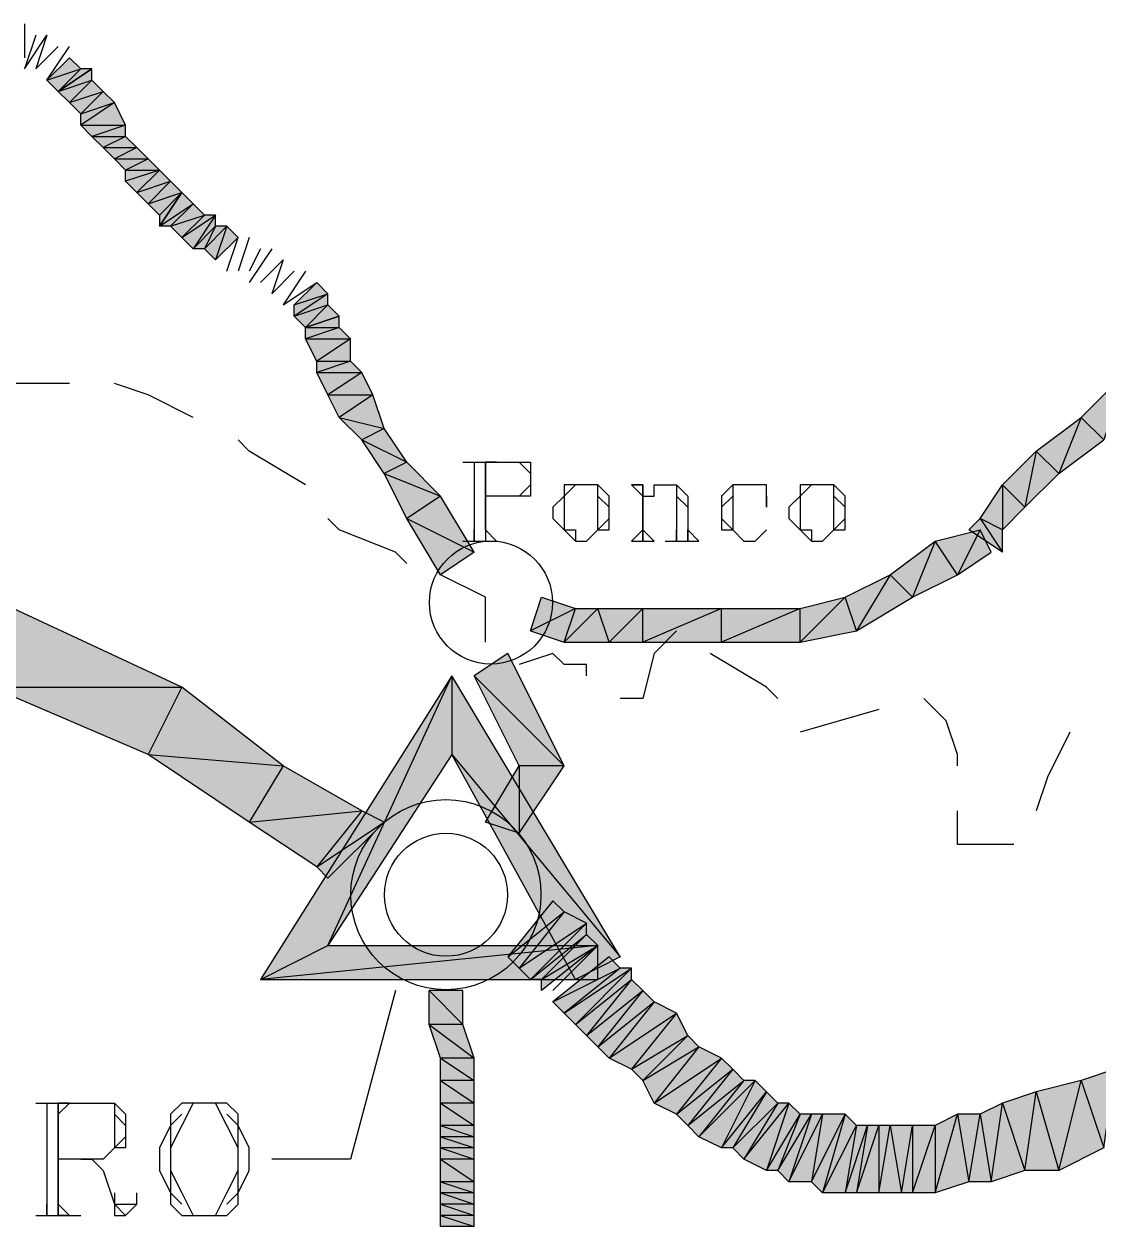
# Model space of a CAD drawing. Header units: millimetres. Extents: x 658 to 813, y 806 to 883.
# Drawn here: x 784.9546 to 785.2451, y 864.6688 to 864.9925 of the extents above; entities that cross this region are included whole.
import ezdxf

# ---------------------------------------------------------------- set-up
doc = ezdxf.new("R2010")
doc.units = ezdxf.units.MM
doc.header["$LTSCALE"] = 0.1
doc.linetypes.add('atContinuous2', pattern=[0])
for name, color, linetype in [('2_5TH KEDUA', 7, 'Continuous'), ('BATKAB', 7, 'Continuous'), ('KLEKTOR1', 7, 'Continuous'), ('KLEKTOR2', 7, 'Continuous'), ('SYMBOL', 7, 'Continuous'), ('TEXT', 8, 'Continuous'), ('zat_Mask_solid', 7, 'Continuous')]:
    doc.layers.add(name, color=color, linetype=linetype)

msp = doc.modelspace()

# ---------------------------------------------------------------- hatches: boundary and pattern name
at = {"layer": '2_5TH KEDUA'}
h = msp.add_hatch(color=7, dxfattribs=at)
h.paths.add_polyline_path([(785.01858, 864.73414), (785.03682, 864.74326), (785.07027, 864.81622)])
h.paths.add_polyline_path([(785.03682, 864.74326), (785.07027, 864.81622), (785.07027, 864.79494)], flags=17)
h = msp.add_hatch(color=7, dxfattribs=at)
h.paths.add_polyline_path([(785.10979, 864.73414), (785.10979, 864.74326), (785.01858, 864.73414)], flags=17)
h.paths.add_polyline_path([(785.10979, 864.74326), (785.01858, 864.73414), (785.03682, 864.74326)], flags=17)
at = {"layer": 'KLEKTOR1'}
for points in [[(785.09763, 864.75542), (785.08547, 864.74022), (785.10067, 864.75238)], [(785.08547, 864.74022), (785.10067, 864.75238), (785.08851, 864.73718)], [(785.10067, 864.75238), (785.08851, 864.73718), (785.10675, 864.74934)], [(785.11283, 864.74022), (785.09763, 864.72806), (785.11587, 864.73718)], [(785.09763, 864.72806), (785.11587, 864.73718), (785.10067, 864.72502)]]:
    msp.add_hatch(color=7, dxfattribs=at).paths.add_polyline_path(points)
h = msp.add_hatch(color=7, dxfattribs=at)
h.paths.add_polyline_path([(785.08851, 864.73718), (785.10675, 864.74934), (785.09155, 864.73414)])
h.paths.add_polyline_path([(785.10675, 864.74934), (785.09155, 864.73414), (785.10675, 864.7463)], flags=17)
h.paths.add_polyline_path([(785.09155, 864.73414), (785.10675, 864.7463), (785.09459, 864.73414)], flags=16)
h = msp.add_hatch(color=7, dxfattribs=at)
h.paths.add_polyline_path([(785.11587, 864.73718), (785.10067, 864.72502), (785.11891, 864.73718)], flags=16)
h.paths.add_polyline_path([(785.10067, 864.72502), (785.11891, 864.73718), (785.10371, 864.72198)])
h.paths.add_polyline_path([(785.11891, 864.73718), (785.10371, 864.72198), (785.11891, 864.73414)], flags=17)
h = msp.add_hatch(color=7, dxfattribs=at)
h.paths.add_polyline_path([(785.14931, 864.70678), (785.13715, 864.69158), (785.15235, 864.70678)], flags=16)
h.paths.add_polyline_path([(785.13715, 864.69158), (785.15235, 864.70678), (785.14323, 864.68854)])
h = msp.add_hatch(color=7, dxfattribs=at)
h.paths.add_polyline_path([(785.15235, 864.70678), (785.14323, 864.68854), (785.15539, 864.70374)])
h.paths.add_polyline_path([(785.14323, 864.68854), (785.15539, 864.70374), (785.14627, 864.68854)], flags=17)
h = msp.add_hatch(color=7, dxfattribs=at)
h.paths.add_polyline_path([(785.15843, 864.7007), (785.14931, 864.6855), (785.16147, 864.7007)], flags=16)
h.paths.add_polyline_path([(785.14931, 864.6855), (785.16147, 864.7007), (785.15539, 864.68246)])
h = msp.add_hatch(color=7, dxfattribs=at)
h.paths.add_polyline_path([(785.16147, 864.7007), (785.15539, 864.68246), (785.16451, 864.69766)])
h.paths.add_polyline_path([(785.15539, 864.68246), (785.16451, 864.69766), (785.15843, 864.68246)], flags=17)
h = msp.add_hatch(color=7, dxfattribs=at)
h.paths.add_polyline_path([(785.16451, 864.69766), (785.15843, 864.68246), (785.16755, 864.69766)], flags=16)
h.paths.add_polyline_path([(785.15843, 864.68246), (785.16755, 864.69766), (785.16147, 864.67942)])
h = msp.add_hatch(color=7, dxfattribs=at)
h.paths.add_polyline_path([(785.16755, 864.69766), (785.16147, 864.67942), (785.17059, 864.69766)], flags=16)
h.paths.add_polyline_path([(785.16147, 864.67942), (785.17059, 864.69766), (785.16755, 864.67942)])
h = msp.add_hatch(color=7, dxfattribs=at)
h.paths.add_polyline_path([(785.17059, 864.69766), (785.16755, 864.67942), (785.17667, 864.69766)], flags=16)
h.paths.add_polyline_path([(785.16755, 864.67942), (785.17667, 864.69766), (785.17059, 864.67638)])
h = msp.add_hatch(color=7, dxfattribs=at)
h.paths.add_polyline_path([(785.17667, 864.69766), (785.17059, 864.67638), (785.17971, 864.69462)])
h.paths.add_polyline_path([(785.17059, 864.67638), (785.17971, 864.69462), (785.17667, 864.67638)], flags=17)
h = msp.add_hatch(color=7, dxfattribs=at)
h.paths.add_polyline_path([(785.20099, 864.69462), (785.20099, 864.67638), (785.20707, 864.69766)], flags=17)
h.paths.add_polyline_path([(785.20099, 864.67638), (785.20707, 864.69766), (785.21011, 864.67942)])
h = msp.add_hatch(color=7, dxfattribs=at)
h.paths.add_polyline_path([(785.17971, 864.69462), (785.17667, 864.67638), (785.18275, 864.69462)], flags=16)
h.paths.add_polyline_path([(785.17667, 864.67638), (785.18275, 864.69462), (785.17971, 864.67638)])
h = msp.add_hatch(color=7, dxfattribs=at)
h.paths.add_polyline_path([(785.18275, 864.69462), (785.17971, 864.67638), (785.18579, 864.69462)], flags=16)
h.paths.add_polyline_path([(785.17971, 864.67638), (785.18579, 864.69462), (785.18579, 864.67638)])
h = msp.add_hatch(color=7, dxfattribs=at)
h.paths.add_polyline_path([(785.18579, 864.69462), (785.18579, 864.67638), (785.18883, 864.69462)], flags=16)
h.paths.add_polyline_path([(785.18579, 864.67638), (785.18883, 864.69462), (785.19187, 864.67638)])
h = msp.add_hatch(color=7, dxfattribs=at)
h.paths.add_polyline_path([(785.18883, 864.69462), (785.19187, 864.67638), (785.19491, 864.69462)])
h.paths.add_polyline_path([(785.19187, 864.67638), (785.19491, 864.69462), (785.19491, 864.67638)], flags=17)
h = msp.add_hatch(color=7, dxfattribs=at)
h.paths.add_polyline_path([(785.19491, 864.69462), (785.19491, 864.67638), (785.20099, 864.69462)], flags=16)
h.paths.add_polyline_path([(785.19491, 864.67638), (785.20099, 864.69462), (785.20099, 864.67638)])
at = {"layer": 'KLEKTOR2'}
for points in [[(784.9669, 864.98342), (784.96082, 864.97734), (784.96994, 864.98038)], [(784.96082, 864.97734), (784.96994, 864.98038), (784.96386, 864.9743)], [(784.96994, 864.98038), (784.96386, 864.9743), (784.97298, 864.98038)], [(784.97298, 864.98038), (784.96386, 864.9743), (784.97298, 864.97734)], [(784.96386, 864.9743), (784.97298, 864.97734), (784.9669, 864.97126)], [(784.97298, 864.97734), (784.9669, 864.97126), (784.97602, 864.9743)], [(784.9669, 864.97126), (784.97602, 864.9743), (784.96994, 864.96822)], [(784.97602, 864.9743), (784.96994, 864.96822), (784.97906, 864.97126)], [(784.99122, 864.95302), (784.98514, 864.94694), (784.99426, 864.94998)], [(784.98514, 864.94694), (784.99426, 864.94998), (784.98818, 864.9439)], [(784.99426, 864.94998), (784.98818, 864.9439), (784.9973, 864.94694)], [(784.98818, 864.9439), (784.9973, 864.94694), (784.99122, 864.94086)], [(784.9973, 864.94694), (784.99122, 864.94086), (784.99122, 864.93782)], [(785.03378, 864.92262), (785.0277, 864.91654), (785.03682, 864.91958)], [(785.03986, 864.9135), (785.03074, 864.91046), (785.03986, 864.91046)], [(785.25267, 864.8983), (785.24659, 864.88006), (785.24051, 864.88614)], [(785.24051, 864.88614), (785.23443, 864.87094), (785.22835, 864.87702)], [(785.24659, 864.88006), (785.24051, 864.88614), (785.23443, 864.87094)], [(785.22835, 864.87702), (785.22531, 864.86182), (785.21923, 864.8679)], [(785.23443, 864.87094), (785.22835, 864.87702), (785.22531, 864.86182)], [(785.21923, 864.8679), (785.21923, 864.85574), (785.21315, 864.85878)], [(785.22531, 864.86182), (785.21923, 864.8679), (785.21923, 864.85574)], [(785.20099, 864.8527), (785.19491, 864.8375), (785.18883, 864.84358)], [(785.20707, 864.84358), (785.20099, 864.8527), (785.19491, 864.8375)], [(785.21315, 864.85574), (785.20707, 864.84358), (785.20099, 864.8527)], [(785.21619, 864.84966), (785.21315, 864.85574), (785.20707, 864.84358)], [(785.18883, 864.84358), (785.17971, 864.82838), (785.17667, 864.8375)], [(785.19491, 864.8375), (785.18883, 864.84358), (785.17971, 864.82838)]]:
    msp.add_hatch(color=7, dxfattribs=at).paths.add_polyline_path(points)
h = msp.add_hatch(color=7, dxfattribs=at)
h.paths.add_polyline_path([(784.96994, 864.96822), (784.97906, 864.97126), (784.96994, 864.96518)], flags=17)
h.paths.add_polyline_path([(784.97906, 864.97126), (784.96994, 864.96518), (784.9821, 864.96518)])
h = msp.add_hatch(color=7, dxfattribs=at)
h.paths.add_polyline_path([(784.96994, 864.96518), (784.9821, 864.96518), (784.97298, 864.96214)])
h.paths.add_polyline_path([(784.9821, 864.96518), (784.97298, 864.96214), (784.9821, 864.96214)], flags=17)
h = msp.add_hatch(color=7, dxfattribs=at)
h.paths.add_polyline_path([(784.9821, 864.95302), (784.99122, 864.95302), (784.9821, 864.94998)], flags=16)
h.paths.add_polyline_path([(784.99122, 864.95302), (784.9821, 864.94998), (784.98514, 864.94694)])
h = msp.add_hatch(color=7, dxfattribs=at)
h.paths.add_polyline_path([(784.9973, 864.94694), (784.99122, 864.93782), (785.00034, 864.9439)])
h.paths.add_polyline_path([(784.99122, 864.93782), (785.00034, 864.9439), (784.99426, 864.93782)], flags=17)
h = msp.add_hatch(color=7, dxfattribs=at)
h.paths.add_polyline_path([(785.00338, 864.94086), (784.9973, 864.93478), (785.00642, 864.94086)], flags=16)
h.paths.add_polyline_path([(784.9973, 864.93478), (785.00642, 864.94086), (785.00034, 864.93174)])
h.paths.add_polyline_path([(785.00642, 864.94086), (785.00034, 864.93174), (785.00642, 864.93782)], flags=17)
h.paths.add_polyline_path([(785.00034, 864.93174), (785.00642, 864.93782), (785.00338, 864.93174)], flags=16)
h = msp.add_hatch(color=7, dxfattribs=at)
h.paths.add_polyline_path([(785.00642, 864.93782), (785.00338, 864.93174), (785.00946, 864.93782)], flags=16)
h.paths.add_polyline_path([(785.00338, 864.93174), (785.00946, 864.93782), (785.00642, 864.9287)])
h = msp.add_hatch(color=7, dxfattribs=at)
h.paths.add_polyline_path([(785.0277, 864.91654), (785.03682, 864.91958), (785.0277, 864.9135)], flags=17)
h.paths.add_polyline_path([(785.03682, 864.91958), (785.0277, 864.9135), (785.03682, 864.91654)], flags=17)
h = msp.add_hatch(color=7, dxfattribs=at)
h.paths.add_polyline_path([(785.03074, 864.91046), (785.03986, 864.91046), (785.03074, 864.90742)], flags=16)
h.paths.add_polyline_path([(785.03986, 864.91046), (785.03074, 864.90742), (785.0429, 864.90742)])
h = msp.add_hatch(color=7, dxfattribs=at)
h.paths.add_polyline_path([(785.03074, 864.90742), (785.0429, 864.90742), (785.03378, 864.90134)])
h.paths.add_polyline_path([(785.0429, 864.90742), (785.03378, 864.90134), (785.0429, 864.90134)], flags=17)
h = msp.add_hatch(color=7, dxfattribs=at)
h.paths.add_polyline_path([(785.03378, 864.90134), (785.0429, 864.90134), (785.03378, 864.8983)], flags=16)
h.paths.add_polyline_path([(785.0429, 864.90134), (785.03378, 864.8983), (785.04595, 864.8983)])
h = msp.add_hatch(color=7, dxfattribs=at)
h.paths.add_polyline_path([(785.21923, 864.85574), (785.21315, 864.85878), (785.21923, 864.84966)], flags=17)
h.paths.add_polyline_path([(785.21315, 864.85878), (785.21923, 864.84966), (785.21011, 864.85574)])
h = msp.add_hatch(color=7, dxfattribs=at)
h.paths.add_polyline_path([(785.17971, 864.82838), (785.17667, 864.8375), (785.16451, 864.82534)])
h.paths.add_polyline_path([(785.17667, 864.8375), (785.16451, 864.82534), (785.16451, 864.83446)], flags=17)
h = msp.add_hatch(color=7, dxfattribs=at)
h.paths.add_polyline_path([(785.11283, 864.82534), (785.10979, 864.83446), (785.10067, 864.82534)])
h.paths.add_polyline_path([(785.10979, 864.83446), (785.10067, 864.82534), (785.10371, 864.83446)], flags=17)
h = msp.add_hatch(color=7, dxfattribs=at)
h.paths.add_polyline_path([(785.12195, 864.82534), (785.12195, 864.83446), (785.11283, 864.82534)], flags=17)
h.paths.add_polyline_path([(785.12195, 864.83446), (785.11283, 864.82534), (785.10979, 864.83446)])
h = msp.add_hatch(color=7, dxfattribs=at)
h.paths.add_polyline_path([(785.14323, 864.82534), (785.14323, 864.83446), (785.12195, 864.82534)], flags=17)
h.paths.add_polyline_path([(785.14323, 864.83446), (785.12195, 864.82534), (785.12195, 864.83446)], flags=17)
h = msp.add_hatch(color=7, dxfattribs=at)
h.paths.add_polyline_path([(785.16451, 864.82534), (785.16451, 864.83446), (785.14323, 864.82534)], flags=17)
h.paths.add_polyline_path([(785.16451, 864.83446), (785.14323, 864.82534), (785.14323, 864.83446)], flags=17)
h = msp.add_hatch(color=7, dxfattribs=at)
h.paths.add_polyline_path([(785.08547, 864.8223), (785.07635, 864.81622), (785.10067, 864.7919)])
h.paths.add_polyline_path([(785.07635, 864.81622), (785.10067, 864.7919), (785.08851, 864.7919)], flags=17)
h = msp.add_hatch(color=7, dxfattribs=at)
h.paths.add_polyline_path([(785.07331, 864.7311), (785.06419, 864.7311), (785.07331, 864.72198)], flags=17)
h.paths.add_polyline_path([(785.06419, 864.7311), (785.07331, 864.72198), (785.06419, 864.72198)], flags=17)
h = msp.add_hatch(color=7, dxfattribs=at)
h.paths.add_polyline_path([(785.07331, 864.72198), (785.06419, 864.72198), (785.07635, 864.71286)], flags=17)
h.paths.add_polyline_path([(785.06419, 864.72198), (785.07635, 864.71286), (785.06723, 864.71286)], flags=17)
h = msp.add_hatch(color=7, dxfattribs=at)
h.paths.add_polyline_path([(785.07635, 864.71286), (785.06723, 864.71286), (785.07635, 864.70678)], flags=17)
h.paths.add_polyline_path([(785.06723, 864.71286), (785.07635, 864.70678), (785.06723, 864.70678)], flags=17)
h = msp.add_hatch(color=7, dxfattribs=at)
h.paths.add_polyline_path([(785.07635, 864.70678), (785.06723, 864.70678), (785.07635, 864.7007)], flags=17)
h.paths.add_polyline_path([(785.06723, 864.70678), (785.07635, 864.7007), (785.06723, 864.7007)], flags=17)
h = msp.add_hatch(color=7, dxfattribs=at)
h.paths.add_polyline_path([(785.07635, 864.7007), (785.06723, 864.7007), (785.07635, 864.69462)], flags=17)
h.paths.add_polyline_path([(785.06723, 864.7007), (785.07635, 864.69462), (785.06723, 864.69462)], flags=17)
h = msp.add_hatch(color=7, dxfattribs=at)
h.paths.add_polyline_path([(785.07635, 864.69462), (785.06723, 864.69462), (785.07635, 864.69158)], flags=17)
h.paths.add_polyline_path([(785.06723, 864.69462), (785.07635, 864.69158), (785.06723, 864.69158)], flags=17)
h = msp.add_hatch(color=7, dxfattribs=at)
h.paths.add_polyline_path([(785.07635, 864.69158), (785.06723, 864.69158), (785.07635, 864.68854)], flags=17)
h.paths.add_polyline_path([(785.06723, 864.69158), (785.07635, 864.68854), (785.06723, 864.68854)], flags=17)
h = msp.add_hatch(color=7, dxfattribs=at)
h.paths.add_polyline_path([(785.07635, 864.68854), (785.06723, 864.68854), (785.07635, 864.6855)], flags=17)
h.paths.add_polyline_path([(785.06723, 864.68854), (785.07635, 864.6855), (785.06723, 864.6855)], flags=17)
h = msp.add_hatch(color=7, dxfattribs=at)
h.paths.add_polyline_path([(785.07635, 864.6855), (785.06723, 864.6855), (785.07635, 864.67942)], flags=17)
h.paths.add_polyline_path([(785.06723, 864.6855), (785.07635, 864.67942), (785.06723, 864.67942)], flags=17)
h = msp.add_hatch(color=7, dxfattribs=at)
h.paths.add_polyline_path([(785.07635, 864.67942), (785.06723, 864.67942), (785.07635, 864.67638)], flags=17)
h.paths.add_polyline_path([(785.06723, 864.67942), (785.07635, 864.67638), (785.06723, 864.67638)], flags=17)
h = msp.add_hatch(color=7, dxfattribs=at)
h.paths.add_polyline_path([(785.07635, 864.67638), (785.06723, 864.67638), (785.07635, 864.67334)], flags=17)
h.paths.add_polyline_path([(785.06723, 864.67638), (785.07635, 864.67334), (785.06723, 864.67334)], flags=17)
h = msp.add_hatch(color=7, dxfattribs=at)
h.paths.add_polyline_path([(785.07635, 864.67334), (785.06723, 864.67334), (785.07635, 864.6703)], flags=17)
h.paths.add_polyline_path([(785.06723, 864.67334), (785.07635, 864.6703), (785.06723, 864.6703)], flags=17)
h = msp.add_hatch(color=7, dxfattribs=at)
h.paths.add_polyline_path([(785.07635, 864.6703), (785.06723, 864.6703), (785.07635, 864.66726)], flags=17)
h.paths.add_polyline_path([(785.06723, 864.6703), (785.07635, 864.66726), (785.06723, 864.66726)], flags=17)
at = {"layer": 'zat_Mask_solid'}
for points in [[(784.97298, 864.96214), (784.9821, 864.96214), (784.97602, 864.9591)], [(784.9821, 864.96214), (784.97602, 864.9591), (784.98514, 864.9591)], [(784.97602, 864.9591), (784.98514, 864.9591), (784.97906, 864.95606)], [(784.98514, 864.9591), (784.97906, 864.95606), (784.98818, 864.95606)], [(784.97906, 864.95606), (784.98818, 864.95606), (784.9821, 864.95302)], [(784.98818, 864.95606), (784.9821, 864.95302), (784.99122, 864.95302)], [(785.00034, 864.9439), (784.99426, 864.93782), (785.00338, 864.94086)], [(784.99426, 864.93782), (785.00338, 864.94086), (784.9973, 864.93478)], [(785.00946, 864.93782), (785.00642, 864.9287), (785.0125, 864.93478)], [(785.0277, 864.9135), (785.03682, 864.91654), (785.03074, 864.91046)], [(785.03682, 864.91654), (785.03074, 864.91046), (785.03986, 864.9135)], [(785.03378, 864.8983), (785.04595, 864.8983), (785.03682, 864.89222)], [(785.04595, 864.8983), (785.03682, 864.89222), (785.04899, 864.89222)], [(785.03682, 864.89222), (785.04899, 864.89222), (785.03986, 864.88614)], [(785.04899, 864.89222), (785.03986, 864.88614), (785.05203, 864.8831)], [(785.03986, 864.88614), (785.05203, 864.8831), (785.04595, 864.88006)], [(785.05203, 864.8831), (785.04595, 864.88006), (785.05811, 864.87398)], [(785.04595, 864.88006), (785.05811, 864.87398), (785.05203, 864.87094)], [(785.05811, 864.87398), (785.05203, 864.87094), (785.06723, 864.86486)], [(785.05203, 864.87094), (785.06723, 864.86486), (785.05811, 864.85878)], [(785.06723, 864.86486), (785.05811, 864.85878), (785.07635, 864.84966)], [(785.05811, 864.85878), (785.07635, 864.84966), (785.06723, 864.84358)], [(785.10371, 864.83446), (785.09155, 864.82838), (785.09459, 864.8375)], [(784.9517, 864.83446), (784.94562, 864.81318), (784.9973, 864.81318)], [(785.10067, 864.82534), (785.10371, 864.83446), (785.09155, 864.82838)], [(785.07027, 864.81622), (785.07027, 864.79494), (785.11587, 864.74022)], [(784.94562, 864.81318), (784.9973, 864.81318), (784.98818, 864.79494)], [(784.9973, 864.81318), (784.98818, 864.79494), (785.02466, 864.7919)], [(784.98818, 864.79494), (785.02466, 864.7919), (785.01554, 864.7767)], [(785.07027, 864.79494), (785.11587, 864.74022), (785.10371, 864.73414)], [(785.02466, 864.7919), (785.01554, 864.7767), (785.04595, 864.77974)], [(785.08851, 864.7919), (785.08851, 864.77366), (785.07939, 864.7767)], [(785.10067, 864.7919), (785.08851, 864.7919), (785.08851, 864.77366)], [(785.01554, 864.7767), (785.04595, 864.77974), (785.03378, 864.76454)], [(785.04595, 864.77974), (785.03378, 864.76454), (785.05203, 864.7767)], [(785.03378, 864.76454), (785.05203, 864.7767), (785.03682, 864.7615)], [(785.10675, 864.7463), (785.09459, 864.73414), (785.10979, 864.74326)], [(785.09459, 864.73414), (785.10979, 864.74326), (785.09459, 864.7311)], [(785.10371, 864.72198), (785.11891, 864.73414), (785.10675, 864.71894)], [(785.11891, 864.73414), (785.10675, 864.71894), (785.12195, 864.7311)], [(785.10675, 864.71894), (785.12195, 864.7311), (785.10979, 864.7159)], [(785.12195, 864.7311), (785.10979, 864.7159), (785.12499, 864.72806)], [(785.10979, 864.7159), (785.12499, 864.72806), (785.11283, 864.71286)], [(785.12499, 864.72806), (785.11283, 864.71286), (785.13107, 864.72502)], [(785.11283, 864.71286), (785.13107, 864.72502), (785.11891, 864.70982)], [(785.13107, 864.72502), (785.11891, 864.70982), (785.13411, 864.71894)], [(785.11891, 864.70982), (785.13411, 864.71894), (785.12195, 864.70678)], [(785.13411, 864.71894), (785.12195, 864.70678), (785.13715, 864.7159)], [(785.12195, 864.70678), (785.13715, 864.7159), (785.12499, 864.7007)], [(785.13715, 864.7159), (785.12499, 864.7007), (785.14323, 864.71286)], [(785.12499, 864.7007), (785.14323, 864.71286), (785.13107, 864.69766)], [(785.14323, 864.71286), (785.13107, 864.69766), (785.14627, 864.70982)], [(785.13107, 864.69766), (785.14627, 864.70982), (785.13411, 864.69462)], [(785.14627, 864.70982), (785.13411, 864.69462), (785.14931, 864.70678)], [(785.24051, 864.70678), (785.24659, 864.68854), (785.24963, 864.70982)], [(785.13411, 864.69462), (785.14931, 864.70678), (785.13715, 864.69158)], [(785.22835, 864.70374), (785.23443, 864.68246), (785.24051, 864.70678)], [(785.23443, 864.68246), (785.24051, 864.70678), (785.24659, 864.68854)], [(785.15539, 864.70374), (785.14627, 864.68854), (785.15843, 864.7007)], [(785.14627, 864.68854), (785.15843, 864.7007), (785.14931, 864.6855)], [(785.21315, 864.69766), (785.21619, 864.67942), (785.21923, 864.7007)], [(785.21619, 864.67942), (785.21923, 864.7007), (785.22531, 864.68246)], [(785.21923, 864.7007), (785.22531, 864.68246), (785.22835, 864.70374)], [(785.22531, 864.68246), (785.22835, 864.70374), (785.23443, 864.68246)], [(785.20707, 864.69766), (785.21011, 864.67942), (785.21315, 864.69766)], [(785.21011, 864.67942), (785.21315, 864.69766), (785.21619, 864.67942)]]:
    msp.add_hatch(color=7, dxfattribs=at).paths.add_polyline_path(points)

# ---------------------------------------------------------------- linework, layer by layer
at = {"layer": '2_5TH KEDUA', "color": 7}
for points in [[(785.01858, 864.73414), (785.03682, 864.74326), (785.07027, 864.81622), (785.01858, 864.73414)], [(785.03682, 864.74326), (785.07027, 864.81622), (785.07027, 864.79494), (785.03682, 864.74326)], [(785.07027, 864.81622), (785.07027, 864.79494), (785.11587, 864.74022), (785.07027, 864.81622)], [(785.07027, 864.79494), (785.11587, 864.74022), (785.10371, 864.73414), (785.07027, 864.79494)], [(785.10979, 864.73414), (785.10979, 864.74326), (785.01858, 864.73414), (785.10979, 864.73414)], [(785.10979, 864.74326), (785.01858, 864.73414), (785.03682, 864.74326), (785.10979, 864.74326)]]:
    msp.add_lwpolyline(points, dxfattribs=at)
at = {"layer": 'BATKAB', "color": 7}
for points in [[(784.9669, 864.89526), (784.94562, 864.89526)], [(785.00034, 864.88614), (784.98818, 864.89222), (784.97906, 864.89526)], [(785.03074, 864.8679), (785.01554, 864.87702), (785.0125, 864.88006)], [(785.05811, 864.84662), (785.05507, 864.84966), (785.03986, 864.85574), (785.03682, 864.85878)], [(785.07939, 864.82534), (785.07939, 864.8375), (785.06723, 864.84358)], [(785.13107, 864.82838), (785.12499, 864.8223), (785.12195, 864.81014), (785.11587, 864.81014)], [(785.10675, 864.81622), (785.10675, 864.81926), (785.10067, 864.81926), (785.09763, 864.8223), (785.08851, 864.81926)], [(785.15843, 864.81014), (785.15539, 864.81318), (785.14019, 864.8223)], [(785.20707, 864.7919), (785.20707, 864.79494), (785.20403, 864.80406), (785.19795, 864.81014)], [(785.18579, 864.8071), (785.16451, 864.80102)], [(785.23747, 864.80102), (785.23139, 864.78886), (785.22835, 864.77974)], [(785.22227, 864.77062), (785.21923, 864.77062), (785.20707, 864.77062), (785.20707, 864.77974)]]:
    msp.add_lwpolyline(points, dxfattribs=at)
at = {"layer": 'KLEKTOR1', "color": 7}
for points in [[(784.9517, 864.83446), (784.94562, 864.81318), (784.9973, 864.81318), (784.9517, 864.83446)], [(784.94562, 864.81318), (784.9973, 864.81318), (784.98818, 864.79494), (784.94562, 864.81318)], [(784.9973, 864.81318), (784.98818, 864.79494), (785.02466, 864.7919), (784.9973, 864.81318)], [(784.98818, 864.79494), (785.02466, 864.7919), (785.01554, 864.7767), (784.98818, 864.79494)], [(785.02466, 864.7919), (785.01554, 864.7767), (785.04595, 864.77974), (785.02466, 864.7919)], [(785.01554, 864.7767), (785.04595, 864.77974), (785.03378, 864.76454), (785.01554, 864.7767)], [(785.04595, 864.77974), (785.03378, 864.76454), (785.05203, 864.7767), (785.04595, 864.77974)], [(785.03378, 864.76454), (785.05203, 864.7767), (785.03682, 864.7615), (785.03378, 864.76454)], [(785.09763, 864.75542), (785.08547, 864.74022), (785.10067, 864.75238), (785.09763, 864.75542)], [(785.08547, 864.74022), (785.10067, 864.75238), (785.08851, 864.73718), (785.08547, 864.74022)], [(785.10067, 864.75238), (785.08851, 864.73718), (785.10675, 864.74934), (785.10067, 864.75238)], [(785.08851, 864.73718), (785.10675, 864.74934), (785.09155, 864.73414), (785.08851, 864.73718)], [(785.10675, 864.74934), (785.09155, 864.73414), (785.10675, 864.7463), (785.10675, 864.74934)], [(785.09155, 864.73414), (785.10675, 864.7463), (785.09459, 864.73414), (785.09155, 864.73414)], [(785.10675, 864.7463), (785.09459, 864.73414), (785.10979, 864.74326), (785.10675, 864.7463)], [(785.09459, 864.73414), (785.10979, 864.74326), (785.09459, 864.7311), (785.09459, 864.73414)], [(785.09763, 864.7311), (785.10979, 864.74326)], [(785.11283, 864.74022), (785.09763, 864.72806)], [(785.11283, 864.74022), (785.09763, 864.72806), (785.11587, 864.73718), (785.11283, 864.74022)], [(785.09763, 864.72806), (785.11587, 864.73718), (785.10067, 864.72502), (785.09763, 864.72806)], [(785.11587, 864.73718), (785.10067, 864.72502), (785.11891, 864.73718), (785.11587, 864.73718)], [(785.10067, 864.72502), (785.11891, 864.73718), (785.10371, 864.72198), (785.10067, 864.72502)], [(785.11891, 864.73718), (785.10371, 864.72198), (785.11891, 864.73414), (785.11891, 864.73718)], [(785.10371, 864.72198), (785.11891, 864.73414), (785.10675, 864.71894), (785.10371, 864.72198)], [(785.11891, 864.73414), (785.10675, 864.71894), (785.12195, 864.7311), (785.11891, 864.73414)], [(785.10675, 864.71894), (785.12195, 864.7311), (785.10979, 864.7159), (785.10675, 864.71894)], [(785.12195, 864.7311), (785.10979, 864.7159), (785.12499, 864.72806), (785.12195, 864.7311)], [(785.10979, 864.7159), (785.12499, 864.72806), (785.11283, 864.71286), (785.10979, 864.7159)], [(785.12499, 864.72806), (785.11283, 864.71286), (785.13107, 864.72502), (785.12499, 864.72806)], [(785.11283, 864.71286), (785.13107, 864.72502), (785.11891, 864.70982), (785.11283, 864.71286)], [(785.13107, 864.72502), (785.11891, 864.70982), (785.13411, 864.71894), (785.13107, 864.72502)], [(785.11891, 864.70982), (785.13411, 864.71894), (785.12195, 864.70678), (785.11891, 864.70982)], [(785.13411, 864.71894), (785.12195, 864.70678), (785.13715, 864.7159), (785.13411, 864.71894)], [(785.12195, 864.70678), (785.13715, 864.7159), (785.12499, 864.7007), (785.12195, 864.70678)], [(785.13715, 864.7159), (785.12499, 864.7007), (785.14323, 864.71286), (785.13715, 864.7159)], [(785.12499, 864.7007), (785.14323, 864.71286), (785.13107, 864.69766), (785.12499, 864.7007)], [(785.14323, 864.71286), (785.13107, 864.69766), (785.14627, 864.70982), (785.14323, 864.71286)], [(785.13107, 864.69766), (785.14627, 864.70982), (785.13411, 864.69462), (785.13107, 864.69766)], [(785.14627, 864.70982), (785.13411, 864.69462), (785.14931, 864.70678), (785.14627, 864.70982)], [(785.24051, 864.70678), (785.24659, 864.68854), (785.24963, 864.70982), (785.24051, 864.70678)], [(785.13411, 864.69462), (785.14931, 864.70678), (785.13715, 864.69158), (785.13411, 864.69462)], [(785.14931, 864.70678), (785.13715, 864.69158), (785.15235, 864.70678), (785.14931, 864.70678)], [(785.13715, 864.69158), (785.15235, 864.70678), (785.14323, 864.68854), (785.13715, 864.69158)], [(785.15235, 864.70678), (785.14323, 864.68854), (785.15539, 864.70374), (785.15235, 864.70678)], [(785.22835, 864.70374), (785.23443, 864.68246), (785.24051, 864.70678), (785.22835, 864.70374)], [(785.23443, 864.68246), (785.24051, 864.70678), (785.24659, 864.68854), (785.23443, 864.68246)], [(785.14323, 864.68854), (785.15539, 864.70374), (785.14627, 864.68854), (785.14323, 864.68854)], [(785.15539, 864.70374), (785.14627, 864.68854), (785.15843, 864.7007), (785.15539, 864.70374)], [(785.14627, 864.68854), (785.15843, 864.7007), (785.14931, 864.6855), (785.14627, 864.68854)], [(785.15843, 864.7007), (785.14931, 864.6855), (785.16147, 864.7007), (785.15843, 864.7007)], [(785.14931, 864.6855), (785.16147, 864.7007), (785.15539, 864.68246), (785.14931, 864.6855)], [(785.16147, 864.7007), (785.15539, 864.68246), (785.16451, 864.69766), (785.16147, 864.7007)], [(785.21315, 864.69766), (785.21619, 864.67942), (785.21923, 864.7007), (785.21315, 864.69766)], [(785.21619, 864.67942), (785.21923, 864.7007), (785.22531, 864.68246), (785.21619, 864.67942)], [(785.21923, 864.7007), (785.22531, 864.68246), (785.22835, 864.70374), (785.21923, 864.7007)], [(785.22531, 864.68246), (785.22835, 864.70374), (785.23443, 864.68246), (785.22531, 864.68246)], [(785.15539, 864.68246), (785.16451, 864.69766), (785.15843, 864.68246), (785.15539, 864.68246)], [(785.16451, 864.69766), (785.15843, 864.68246), (785.16755, 864.69766), (785.16451, 864.69766)], [(785.15843, 864.68246), (785.16755, 864.69766), (785.16147, 864.67942), (785.15843, 864.68246)], [(785.16755, 864.69766), (785.16147, 864.67942), (785.17059, 864.69766), (785.16755, 864.69766)], [(785.16147, 864.67942), (785.17059, 864.69766), (785.16755, 864.67942), (785.16147, 864.67942)], [(785.17059, 864.69766), (785.16755, 864.67942), (785.17667, 864.69766), (785.17059, 864.69766)], [(785.16755, 864.67942), (785.17667, 864.69766), (785.17059, 864.67638), (785.16755, 864.67942)], [(785.17667, 864.69766), (785.17059, 864.67638), (785.17971, 864.69462), (785.17667, 864.69766)], [(785.20099, 864.69462), (785.20099, 864.67638), (785.20707, 864.69766), (785.20099, 864.69462)], [(785.20099, 864.67638), (785.20707, 864.69766), (785.21011, 864.67942), (785.20099, 864.67638)], [(785.20707, 864.69766), (785.21011, 864.67942), (785.21315, 864.69766), (785.20707, 864.69766)], [(785.21011, 864.67942), (785.21315, 864.69766), (785.21619, 864.67942), (785.21011, 864.67942)], [(785.17059, 864.67638), (785.17971, 864.69462), (785.17667, 864.67638), (785.17059, 864.67638)], [(785.17971, 864.69462), (785.17667, 864.67638), (785.18275, 864.69462), (785.17971, 864.69462)], [(785.17667, 864.67638), (785.18275, 864.69462), (785.17971, 864.67638), (785.17667, 864.67638)], [(785.18275, 864.69462), (785.17971, 864.67638), (785.18579, 864.69462), (785.18275, 864.69462)], [(785.17971, 864.67638), (785.18579, 864.69462), (785.18579, 864.67638), (785.17971, 864.67638)], [(785.18579, 864.69462), (785.18579, 864.67638), (785.18883, 864.69462), (785.18579, 864.69462)], [(785.18579, 864.67638), (785.18883, 864.69462), (785.19187, 864.67638), (785.18579, 864.67638)], [(785.18883, 864.69462), (785.19187, 864.67638), (785.19491, 864.69462), (785.18883, 864.69462)], [(785.19187, 864.67638), (785.19491, 864.69462), (785.19491, 864.67638), (785.19187, 864.67638)], [(785.19491, 864.69462), (785.19491, 864.67638), (785.20099, 864.69462), (785.19491, 864.69462)], [(785.19491, 864.67638), (785.20099, 864.69462), (785.20099, 864.67638), (785.19491, 864.67638)]]:
    msp.add_lwpolyline(points, dxfattribs=at)
at = {"layer": 'KLEKTOR2', "color": 7}
for points in [[(784.95474, 864.99254), (784.95474, 864.98342)], [(784.95778, 864.9895), (784.95474, 864.98038), (784.96082, 864.9895), (784.95778, 864.98038), (784.96386, 864.98646)], [(784.96082, 864.97734), (784.9669, 864.98646)], [(784.9669, 864.98342), (784.96082, 864.97734), (784.96994, 864.98038), (784.9669, 864.98342)], [(784.96082, 864.97734), (784.96994, 864.98038), (784.96386, 864.9743), (784.96082, 864.97734)], [(784.96994, 864.98038), (784.96386, 864.9743), (784.97298, 864.98038), (784.96994, 864.98038)], [(784.97298, 864.98038), (784.96386, 864.9743), (784.97298, 864.97734), (784.97298, 864.98038)], [(784.96386, 864.9743), (784.97298, 864.97734), (784.9669, 864.97126), (784.96386, 864.9743)], [(784.97298, 864.97734), (784.9669, 864.97126), (784.97602, 864.9743), (784.97298, 864.97734)], [(784.9669, 864.97126), (784.97602, 864.9743), (784.96994, 864.96822), (784.9669, 864.97126)], [(784.97602, 864.9743), (784.96994, 864.96822), (784.97906, 864.97126), (784.97602, 864.9743)], [(784.96994, 864.96822), (784.97906, 864.97126), (784.96994, 864.96518), (784.96994, 864.96822)], [(784.97906, 864.97126), (784.96994, 864.96518), (784.9821, 864.96518), (784.97906, 864.97126)], [(784.96994, 864.96518), (784.9821, 864.96518), (784.97298, 864.96214), (784.96994, 864.96518)], [(784.9821, 864.96518), (784.97298, 864.96214), (784.9821, 864.96214), (784.9821, 864.96518)], [(784.97298, 864.96214), (784.9821, 864.96214), (784.97602, 864.9591), (784.97298, 864.96214)], [(784.9821, 864.96214), (784.97602, 864.9591), (784.98514, 864.9591), (784.9821, 864.96214)], [(784.97602, 864.9591), (784.98514, 864.9591), (784.97906, 864.95606), (784.97602, 864.9591)], [(784.98514, 864.9591), (784.97906, 864.95606), (784.98818, 864.95606), (784.98514, 864.9591)], [(784.97906, 864.95606), (784.98818, 864.95606), (784.9821, 864.95302), (784.97906, 864.95606)], [(784.98818, 864.95606), (784.9821, 864.95302), (784.99122, 864.95302), (784.98818, 864.95606)], [(784.9821, 864.95302), (784.99122, 864.95302), (784.9821, 864.94998), (784.9821, 864.95302)], [(784.99122, 864.95302), (784.9821, 864.94998), (784.98514, 864.94694), (784.99122, 864.95302)], [(784.99122, 864.95302), (784.98514, 864.94694), (784.99426, 864.94998), (784.99122, 864.95302)], [(784.98514, 864.94694), (784.99426, 864.94998), (784.98818, 864.9439), (784.98514, 864.94694)], [(784.99426, 864.94998), (784.98818, 864.9439), (784.9973, 864.94694), (784.99426, 864.94998)], [(784.98818, 864.9439), (784.9973, 864.94694), (784.99122, 864.94086), (784.98818, 864.9439)], [(784.9973, 864.94694), (784.99122, 864.94086), (784.99122, 864.93782), (784.9973, 864.94694)], [(784.9973, 864.94694), (784.99122, 864.93782), (785.00034, 864.9439), (784.9973, 864.94694)], [(784.99122, 864.93782), (785.00034, 864.9439), (784.99426, 864.93782), (784.99122, 864.93782)], [(785.00034, 864.9439), (784.99426, 864.93782), (785.00338, 864.94086), (785.00034, 864.9439)], [(784.99426, 864.93782), (785.00338, 864.94086), (784.9973, 864.93478), (784.99426, 864.93782)], [(785.00338, 864.94086), (784.9973, 864.93478), (785.00642, 864.94086), (785.00338, 864.94086)], [(784.9973, 864.93478), (785.00642, 864.94086), (785.00034, 864.93174), (784.9973, 864.93478)], [(785.00642, 864.94086), (785.00034, 864.93174), (785.00642, 864.93782), (785.00642, 864.94086)], [(785.00034, 864.93174), (785.00642, 864.93782), (785.00338, 864.93174), (785.00034, 864.93174)], [(785.00642, 864.93782), (785.00338, 864.93174), (785.00946, 864.93782), (785.00642, 864.93782)], [(785.00338, 864.93174), (785.00946, 864.93782), (785.00642, 864.9287), (785.00338, 864.93174)], [(785.00946, 864.93782), (785.00642, 864.9287), (785.0125, 864.93478), (785.00946, 864.93782)], [(785.00946, 864.92566), (785.0125, 864.93478)], [(785.01554, 864.93478), (785.0125, 864.92566)], [(785.01858, 864.93174), (785.01554, 864.92566)], [(785.02162, 864.93174), (785.01554, 864.92262)], [(785.01858, 864.92262), (785.02466, 864.9287), (785.02162, 864.91958), (785.0277, 864.92566)], [(785.03074, 864.92566), (785.02466, 864.91654), (785.03378, 864.92262)], [(785.03378, 864.92262), (785.0277, 864.91654), (785.03682, 864.91958), (785.03378, 864.92262)], [(785.0277, 864.91654), (785.03682, 864.91958), (785.0277, 864.9135), (785.0277, 864.91654)], [(785.03682, 864.91958), (785.0277, 864.9135), (785.03682, 864.91654), (785.03682, 864.91958)], [(785.0277, 864.9135), (785.03682, 864.91654), (785.03074, 864.91046), (785.0277, 864.9135)], [(785.03682, 864.91654), (785.03074, 864.91046), (785.03986, 864.9135), (785.03682, 864.91654)], [(785.03986, 864.9135), (785.03074, 864.91046), (785.03986, 864.91046), (785.03986, 864.9135)], [(785.03074, 864.91046), (785.03986, 864.91046), (785.03074, 864.90742), (785.03074, 864.91046)], [(785.03986, 864.91046), (785.03074, 864.90742), (785.0429, 864.90742), (785.03986, 864.91046)], [(785.03074, 864.90742), (785.0429, 864.90742), (785.03378, 864.90134), (785.03074, 864.90742)], [(785.0429, 864.90742), (785.03378, 864.90134), (785.0429, 864.90134), (785.0429, 864.90742)], [(785.03378, 864.90134), (785.0429, 864.90134), (785.03378, 864.8983), (785.03378, 864.90134)], [(785.0429, 864.90134), (785.03378, 864.8983), (785.04595, 864.8983), (785.0429, 864.90134)], [(785.03378, 864.8983), (785.04595, 864.8983), (785.03682, 864.89222), (785.03378, 864.8983)], [(785.04595, 864.8983), (785.03682, 864.89222), (785.04899, 864.89222), (785.04595, 864.8983)], [(785.25267, 864.8983), (785.24659, 864.88006), (785.24051, 864.88614), (785.25267, 864.8983)], [(785.03682, 864.89222), (785.04899, 864.89222), (785.03986, 864.88614), (785.03682, 864.89222)], [(785.04899, 864.89222), (785.03986, 864.88614), (785.05203, 864.8831), (785.04899, 864.89222)], [(785.03986, 864.88614), (785.05203, 864.8831), (785.04595, 864.88006), (785.03986, 864.88614)], [(785.24051, 864.88614), (785.23443, 864.87094), (785.22835, 864.87702), (785.24051, 864.88614)], [(785.24659, 864.88006), (785.24051, 864.88614), (785.23443, 864.87094), (785.24659, 864.88006)], [(785.05203, 864.8831), (785.04595, 864.88006), (785.05811, 864.87398), (785.05203, 864.8831)], [(785.04595, 864.88006), (785.05811, 864.87398), (785.05203, 864.87094), (785.04595, 864.88006)], [(785.22835, 864.87702), (785.22531, 864.86182), (785.21923, 864.8679), (785.22835, 864.87702)], [(785.23443, 864.87094), (785.22835, 864.87702), (785.22531, 864.86182), (785.23443, 864.87094)], [(785.05811, 864.87398), (785.05203, 864.87094), (785.06723, 864.86486), (785.05811, 864.87398)], [(785.05203, 864.87094), (785.06723, 864.86486), (785.05811, 864.85878), (785.05203, 864.87094)], [(785.21923, 864.8679), (785.21923, 864.85574), (785.21315, 864.85878), (785.21923, 864.8679)], [(785.22531, 864.86182), (785.21923, 864.8679), (785.21923, 864.85574), (785.22531, 864.86182)], [(785.06723, 864.86486), (785.05811, 864.85878), (785.07635, 864.84966), (785.06723, 864.86486)], [(785.05811, 864.85878), (785.07635, 864.84966), (785.06723, 864.84358), (785.05811, 864.85878)], [(785.21315, 864.85878), (785.21923, 864.84966), (785.21011, 864.85574), (785.21315, 864.85878)], [(785.21923, 864.85574), (785.21315, 864.85878), (785.21923, 864.84966), (785.21923, 864.85574)], [(785.20099, 864.8527), (785.19491, 864.8375), (785.18883, 864.84358), (785.20099, 864.8527)], [(785.20707, 864.84358), (785.20099, 864.8527), (785.19491, 864.8375), (785.20707, 864.84358)], [(785.21315, 864.85574), (785.20707, 864.84358), (785.20099, 864.8527), (785.21315, 864.85574)], [(785.21619, 864.84966), (785.21315, 864.85574), (785.20707, 864.84358), (785.21619, 864.84966)], [(785.18883, 864.84358), (785.17971, 864.82838), (785.17667, 864.8375), (785.18883, 864.84358)], [(785.19491, 864.8375), (785.18883, 864.84358), (785.17971, 864.82838), (785.19491, 864.8375)], [(785.10371, 864.83446), (785.09155, 864.82838), (785.09459, 864.8375), (785.10371, 864.83446)], [(785.17971, 864.82838), (785.17667, 864.8375), (785.16451, 864.82534), (785.17971, 864.82838)], [(785.17667, 864.8375), (785.16451, 864.82534), (785.16451, 864.83446), (785.17667, 864.8375)], [(785.10067, 864.82534), (785.10371, 864.83446), (785.09155, 864.82838), (785.10067, 864.82534)], [(785.11283, 864.82534), (785.10979, 864.83446), (785.10067, 864.82534), (785.11283, 864.82534)], [(785.10979, 864.83446), (785.10067, 864.82534), (785.10371, 864.83446), (785.10979, 864.83446)], [(785.12195, 864.83446), (785.11283, 864.82534), (785.10979, 864.83446), (785.12195, 864.83446)], [(785.12195, 864.82534), (785.12195, 864.83446), (785.11283, 864.82534), (785.12195, 864.82534)], [(785.14323, 864.82534), (785.14323, 864.83446), (785.12195, 864.82534), (785.14323, 864.82534)], [(785.14323, 864.83446), (785.12195, 864.82534), (785.12195, 864.83446), (785.14323, 864.83446)], [(785.16451, 864.82534), (785.16451, 864.83446), (785.14323, 864.82534), (785.16451, 864.82534)], [(785.16451, 864.83446), (785.14323, 864.82534), (785.14323, 864.83446), (785.16451, 864.83446)], [(785.08547, 864.8223), (785.07635, 864.81622), (785.10067, 864.7919), (785.08547, 864.8223)], [(785.07635, 864.81622), (785.10067, 864.7919), (785.08851, 864.7919), (785.07635, 864.81622)], [(785.08851, 864.7919), (785.08851, 864.77366), (785.07939, 864.7767), (785.08851, 864.7919)], [(785.10067, 864.7919), (785.08851, 864.7919), (785.08851, 864.77366), (785.10067, 864.7919)], [(785.07331, 864.7311), (785.06419, 864.7311), (785.07331, 864.72198), (785.07331, 864.7311)], [(785.06419, 864.7311), (785.07331, 864.72198), (785.06419, 864.72198), (785.06419, 864.7311)], [(785.07331, 864.72198), (785.06419, 864.72198), (785.07635, 864.71286), (785.07331, 864.72198)], [(785.06419, 864.72198), (785.07635, 864.71286), (785.06723, 864.71286), (785.06419, 864.72198)], [(785.07635, 864.71286), (785.06723, 864.71286), (785.07635, 864.70678), (785.07635, 864.71286)], [(785.06723, 864.71286), (785.07635, 864.70678), (785.06723, 864.70678), (785.06723, 864.71286)], [(785.07635, 864.70678), (785.06723, 864.70678), (785.07635, 864.7007), (785.07635, 864.70678)], [(785.06723, 864.70678), (785.07635, 864.7007), (785.06723, 864.7007), (785.06723, 864.70678)], [(785.07635, 864.7007), (785.06723, 864.7007), (785.07635, 864.69462), (785.07635, 864.7007)], [(785.06723, 864.7007), (785.07635, 864.69462), (785.06723, 864.69462), (785.06723, 864.7007)], [(785.07635, 864.69462), (785.06723, 864.69462), (785.07635, 864.69158), (785.07635, 864.69462)], [(785.06723, 864.69462), (785.07635, 864.69158), (785.06723, 864.69158), (785.06723, 864.69462)], [(785.07635, 864.69158), (785.06723, 864.69158), (785.07635, 864.68854), (785.07635, 864.69158)], [(785.06723, 864.69158), (785.07635, 864.68854), (785.06723, 864.68854), (785.06723, 864.69158)], [(785.07635, 864.68854), (785.06723, 864.68854), (785.07635, 864.6855), (785.07635, 864.68854)], [(785.06723, 864.68854), (785.07635, 864.6855), (785.06723, 864.6855), (785.06723, 864.68854)], [(785.07635, 864.6855), (785.06723, 864.6855), (785.07635, 864.67942), (785.07635, 864.6855)], [(785.06723, 864.6855), (785.07635, 864.67942), (785.06723, 864.67942), (785.06723, 864.6855)], [(785.07635, 864.67942), (785.06723, 864.67942), (785.07635, 864.67638), (785.07635, 864.67942)], [(785.06723, 864.67942), (785.07635, 864.67638), (785.06723, 864.67638), (785.06723, 864.67942)], [(785.07635, 864.67638), (785.06723, 864.67638), (785.07635, 864.67334), (785.07635, 864.67638)], [(785.06723, 864.67638), (785.07635, 864.67334), (785.06723, 864.67334), (785.06723, 864.67638)], [(785.07635, 864.67334), (785.06723, 864.67334), (785.07635, 864.6703), (785.07635, 864.67334)], [(785.06723, 864.67334), (785.07635, 864.6703), (785.06723, 864.6703), (785.06723, 864.67334)], [(785.07635, 864.6703), (785.06723, 864.6703), (785.07635, 864.66726), (785.07635, 864.6703)], [(785.06723, 864.6703), (785.07635, 864.66726), (785.06723, 864.66726), (785.06723, 864.6703)]]:
    msp.add_lwpolyline(points, dxfattribs=at)
at = {"layer": 'SYMBOL', "color": 7, "linetype": 'atContinuous2'}
for centre, radius in [((785.08088, 864.83606), 0.01664), ((785.0687, 864.75706), 0.02572), ((785.06872, 864.75702), 0.01664)]:
    msp.add_circle(centre, radius, dxfattribs=at)
at = {"layer": 'TEXT', "color": 7}
for points in [[(785.07331, 864.87398), (785.08851, 864.87398), (785.09155, 864.87398), (785.09155, 864.87094), (785.09155, 864.8679), (785.09155, 864.86486), (785.08851, 864.86486), (785.07939, 864.86486)], [(785.07635, 864.87398), (785.07635, 864.8527)], [(785.07939, 864.85574), (785.07939, 864.87398), (785.07939, 864.8527)], [(785.08243, 864.87398), (785.07939, 864.87398), (785.08243, 864.87398)], [(785.08851, 864.87398), (785.09155, 864.87094), (785.09155, 864.8679), (785.08851, 864.86486)], [(785.09155, 864.87398), (785.09155, 864.87094), (785.09155, 864.8679), (785.09155, 864.86486)], [(785.10371, 864.8679), (785.10067, 864.8679), (785.10067, 864.86486), (785.09763, 864.86182), (785.09763, 864.85878), (785.10067, 864.85574), (785.10371, 864.8527), (785.10675, 864.8527), (785.10979, 864.85574), (785.11283, 864.85574), (785.11283, 864.85878), (785.11283, 864.86182), (785.11283, 864.86486), (785.10979, 864.8679), (785.10675, 864.8679), (785.10371, 864.8679)], [(785.10371, 864.8679), (785.10067, 864.86486), (785.10067, 864.86182), (785.10067, 864.85878), (785.10067, 864.85574), (785.10371, 864.85574), (785.10371, 864.8527)], [(785.10675, 864.8527), (785.10979, 864.85574), (785.10979, 864.85878), (785.10979, 864.86182), (785.10979, 864.86486), (785.10979, 864.8679), (785.10675, 864.8679)], [(785.11891, 864.8679), (785.12195, 864.8679), (785.12195, 864.8527), (785.12195, 864.8679), (785.12195, 864.85574)], [(785.12195, 864.8679), (785.11891, 864.8679), (785.12195, 864.86486)], [(785.12195, 864.86486), (785.12499, 864.86486), (785.12499, 864.8679), (785.12803, 864.8679), (785.13107, 864.8679), (785.13411, 864.86486), (785.13411, 864.86182), (785.13411, 864.8527)], [(785.13107, 864.8679), (785.13107, 864.86486), (785.13107, 864.8527)], [(785.15539, 864.86486), (785.15539, 864.86182), (785.15539, 864.86486), (785.15539, 864.8679), (785.15235, 864.8679), (785.14931, 864.8679), (785.14627, 864.8679), (785.14323, 864.86486), (785.14323, 864.86182), (785.14323, 864.85878), (785.14323, 864.85574), (785.14627, 864.85574), (785.14931, 864.8527), (785.15235, 864.8527), (785.15539, 864.85574)], [(785.14931, 864.8679), (785.14627, 864.8679), (785.14627, 864.86486), (785.14627, 864.86182), (785.14627, 864.85878), (785.14627, 864.85574), (785.14931, 864.8527)], [(785.16755, 864.8679), (785.16451, 864.8679), (785.16451, 864.86486), (785.16147, 864.86182), (785.16147, 864.85878), (785.16451, 864.85574), (785.16755, 864.8527), (785.17059, 864.8527), (785.17363, 864.85574), (785.17667, 864.85574), (785.17667, 864.85878), (785.17667, 864.86182), (785.17667, 864.86486), (785.17363, 864.8679), (785.17059, 864.8679), (785.16755, 864.8679)], [(785.16755, 864.8679), (785.16451, 864.86486), (785.16451, 864.86182), (785.16451, 864.85878), (785.16451, 864.85574), (785.16755, 864.85574), (785.16755, 864.8527)], [(785.17059, 864.8527), (785.17363, 864.85574), (785.17363, 864.85878), (785.17363, 864.86182), (785.17363, 864.86486), (785.17363, 864.8679), (785.17059, 864.8679)], [(785.10067, 864.86486), (785.10067, 864.86182), (785.10067, 864.85878), (785.10067, 864.85574)], [(785.10979, 864.85574), (785.11283, 864.85878), (785.11283, 864.86182), (785.10979, 864.86486)], [(785.13107, 864.86486), (785.13411, 864.86182), (785.13411, 864.85574)], [(785.14627, 864.86486), (785.14323, 864.86182), (785.14323, 864.85878), (785.14627, 864.85574)], [(785.16451, 864.86486), (785.16451, 864.86182), (785.16451, 864.85878), (785.16451, 864.85574)], [(785.17363, 864.85574), (785.17667, 864.85878), (785.17667, 864.86182), (785.17363, 864.86486)], [(785.07331, 864.8527), (785.08243, 864.8527)], [(785.07635, 864.85574), (785.07635, 864.8527), (785.07635, 864.85574)], [(785.07939, 864.85574), (785.08243, 864.8527), (785.07939, 864.85574)], [(785.12195, 864.85574), (785.11891, 864.8527), (785.12195, 864.85574), (785.12499, 864.8527), (785.12195, 864.85574)], [(785.11891, 864.8527), (785.12499, 864.8527)], [(785.12803, 864.8527), (785.13715, 864.8527)], [(785.13107, 864.85574), (785.13107, 864.8527), (785.13107, 864.85574)], [(785.13411, 864.8527), (785.13411, 864.85574), (785.13715, 864.8527)], [(785.05507, 864.7311), (785.0429, 864.6855), (785.02162, 864.6855)], [(784.95778, 864.7007), (784.97602, 864.7007), (784.97906, 864.7007), (784.9821, 864.69766), (784.9821, 864.69462), (784.9821, 864.69158), (784.9821, 864.68854), (784.97906, 864.68854), (784.97602, 864.6855), (784.96386, 864.6855)], [(784.96082, 864.7007), (784.96082, 864.6703)], [(784.96082, 864.7007), (784.96082, 864.69766)], [(784.96386, 864.7007), (784.96386, 864.6703), (784.96386, 864.7007)], [(784.96386, 864.69766), (784.9669, 864.7007), (784.96386, 864.7007)], [(784.97602, 864.7007), (784.97906, 864.7007), (784.97906, 864.69766), (784.97906, 864.69158), (784.97906, 864.68854), (784.97602, 864.6855)], [(785.00338, 864.7007), (784.9973, 864.7007), (784.99426, 864.69766), (784.99426, 864.69462), (784.99122, 864.68854), (784.99122, 864.68246), (784.99426, 864.67638), (784.99426, 864.67334), (784.9973, 864.6703), (785.00338, 864.6703), (785.00642, 864.6703), (785.00946, 864.6703), (785.0125, 864.67334), (785.0125, 864.67638), (785.01554, 864.68246), (785.01554, 864.68854), (785.0125, 864.69462), (785.0125, 864.69766), (785.00946, 864.7007), (785.00642, 864.7007), (785.00338, 864.7007)], [(785.00338, 864.7007), (785.00034, 864.7007), (784.9973, 864.69462), (784.99426, 864.68854), (784.99426, 864.68246), (784.9973, 864.67638), (785.00034, 864.6703), (785.00338, 864.6703)], [(785.00642, 864.6703), (785.00946, 864.67638), (785.0125, 864.68246), (785.0125, 864.68854), (785.00946, 864.69462), (785.00642, 864.7007)], [(784.97906, 864.69766), (784.9821, 864.69462), (784.9821, 864.69158), (784.97906, 864.68854)], [(784.9973, 864.69766), (784.99426, 864.69462), (784.99426, 864.68854), (784.99426, 864.68246), (784.99426, 864.67638), (784.9973, 864.67334)], [(785.00946, 864.67334), (785.0125, 864.67638), (785.0125, 864.68246), (785.0125, 864.68854), (785.0125, 864.69462), (785.00946, 864.69766)], [(784.96994, 864.6855), (784.97298, 864.6855), (784.97602, 864.68246), (784.97906, 864.67334), (784.97906, 864.6703), (784.9821, 864.6703), (784.98514, 864.67334), (784.98514, 864.67638)], [(784.97298, 864.6855), (784.97602, 864.68246), (784.97906, 864.67334), (784.9821, 864.67334), (784.98514, 864.67334)], [(784.97906, 864.67638), (784.97906, 864.67334), (784.9821, 864.6703)], [(784.96082, 864.6703), (784.96082, 864.67334)], [(784.96386, 864.67334), (784.9669, 864.6703), (784.96386, 864.6703)], [(784.95778, 864.6703), (784.96994, 864.6703)]]:
    msp.add_lwpolyline(points, dxfattribs=at)

doc.saveas('drawing.dxf')
